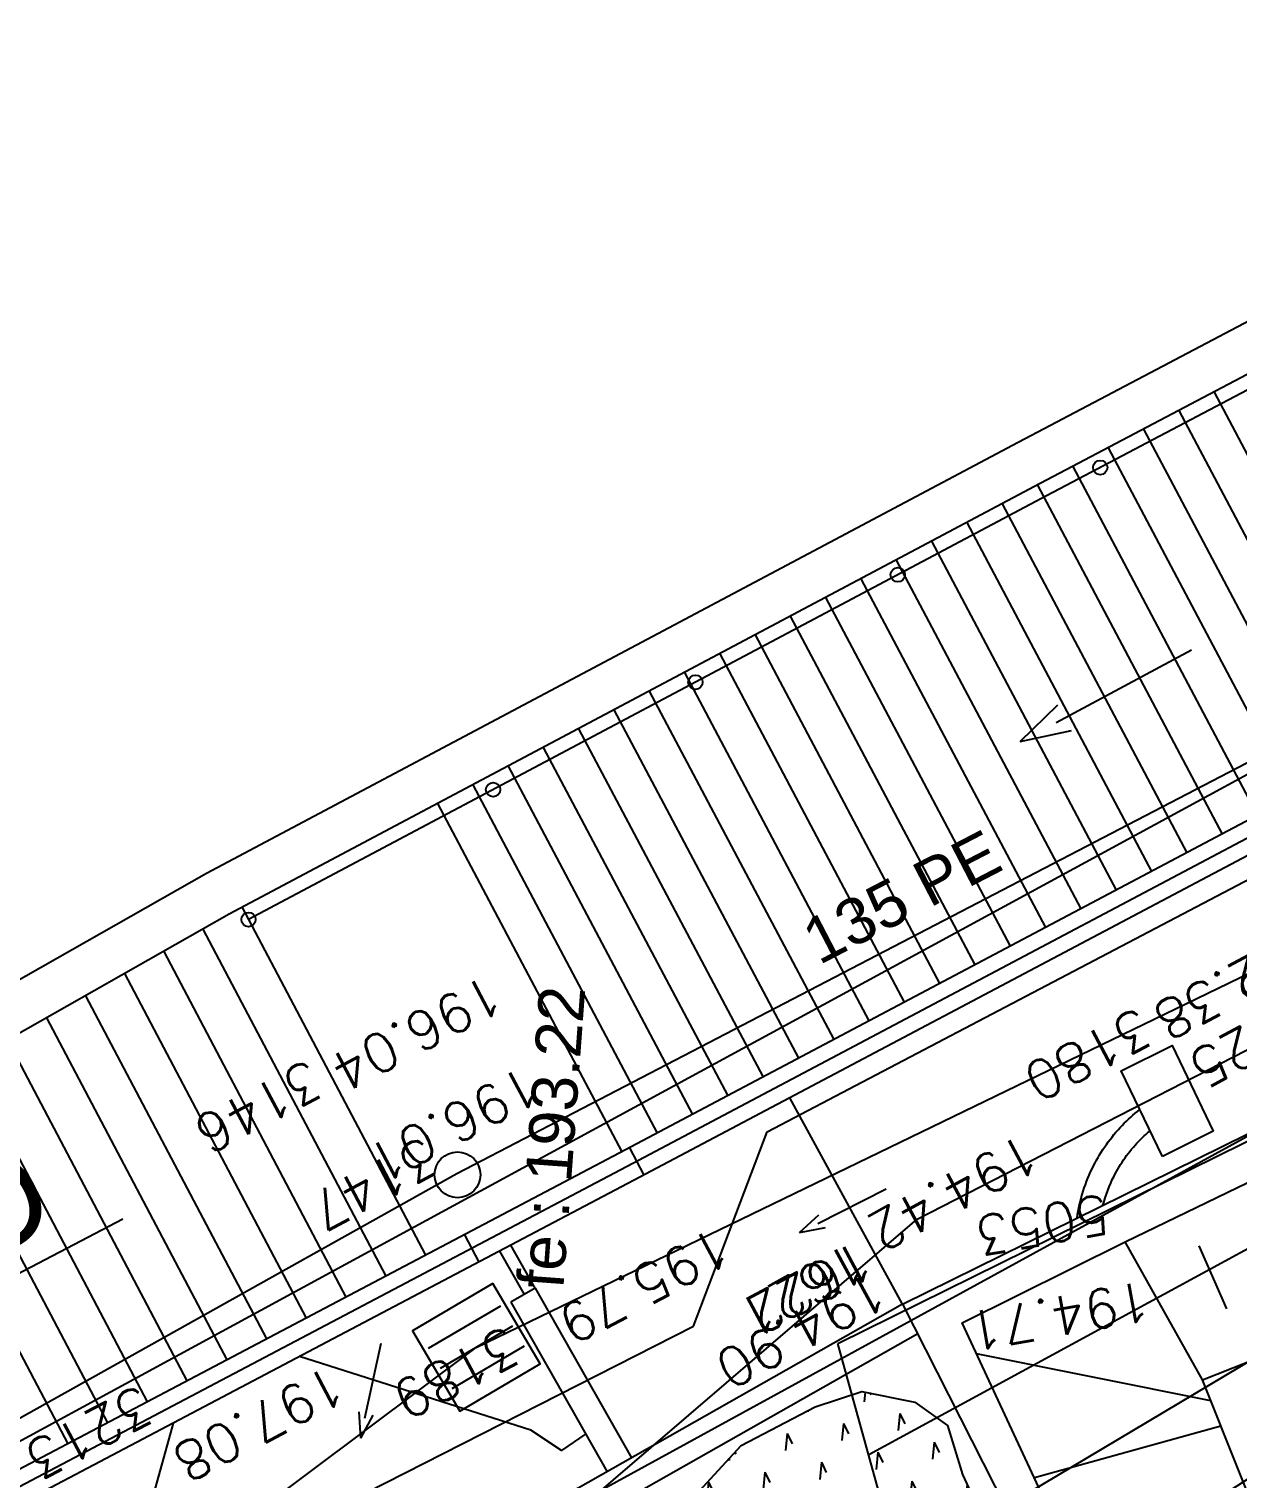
# Model space of a CAD drawing. Extents: x 0 to 613264, y -387505 to 675.
# Drawn here: x 472791 to 483346, y -250316 to -237655 of the extents above; entities that cross this region are included whole.
import ezdxf
from ezdxf.enums import TextEntityAlignment as Align
from ezdxf.lldxf.tags import DXFTag

# ---------------------------------------------------------------- set-up
doc = ezdxf.new("R2010")
doc.units = 0
for name, color, linetype in [('AEP_SSL', 252, 'Continuous'), ('EDF_SSL', 252, 'Texte-Electricite'), ('Fond topo - ASS', 252, 'Continuous'), ('Fond topo - BAT_ANN', 252, 'Continuous'), ('Fond topo - CLO_LEG', 252, 'Continuous'), ('Fond topo - CLO_MUR', 252, 'Continuous'), ('Fond topo - EAU', 252, 'Continuous'), ('Fond topo - ESPACE_BOISE', 252, 'Continuous'), ('Fond topo - VEG', 252, 'Continuous'), ('Fond topo - VOI_NOM', 252, 'Continuous'), ('Fond topo - Z_500', 252, 'Continuous'), ('GAZ_SSL', 252, 'Texte-GAZ'), ('prlm-VRD', 2, 'Continuous'), ('SA - EBC', 252, 'Continuous'), ('TELECOM_SSL', 252, 'Texte-Telecom'), ('UNITAIRE SSL', 252, 'UNITAIRE')]:
    doc.layers.add(name, color=color, linetype=linetype)
for name, color, linetype, plot in [('Fond topo - N', 252, 'Continuous', False), ('Fond topo - NCACHE', 252, 'Continuous', False), ('Fond topo - ZCACHE', 252, 'Continuous', False)]:
    doc.layers.add(name, color=color, linetype=linetype, plot=plot)
doc.layers.add('Fond topo - P', color=252, linetype='Continuous', lineweight=50)
doc.styles.add('2000_ARIAL', font='arial.ttf', dxfattribs={"height": 0.400000006})
doc.styles.add('Lignes', font='arial.ttf', dxfattribs={"height": 0.35})
doc.styles.add('LignesA', font='arial.ttf', dxfattribs={"height": 0.349999994})
doc.styles.add('SIMPLEX', font='simplex_.ttf', dxfattribs={"height": 1.25})
doc.styles.add('TP-C_Autocad_Standard', font='simplex_.ttf', dxfattribs={"height": 1})
doc.styles.add('Tronçons', font='arial.ttf', dxfattribs={"height": 0.25})
tags = doc.linetypes.add('L1', pattern=[1.0000000298023224, 0.6000000238418579, -0.4000000059604645]).pattern_tags.tags
tags[6:7] = [DXFTag(74, 4), DXFTag(75, 0), DXFTag(340, '0'), DXFTag(46, 0.0), DXFTag(50, 0.0), DXFTag(44, 0.0), DXFTag(45, 0.0)]
tags[4:5] = [DXFTag(74, 4), DXFTag(75, 0), DXFTag(340, '0'), DXFTag(46, 0.0), DXFTag(50, 0.0), DXFTag(44, 0.0), DXFTag(45, 0.0)]
tags = doc.linetypes.add('L16', pattern=[0.37500001490116125, 0.300000011920929, -0.07500000298023224]).pattern_tags.tags
tags[6:7] = [DXFTag(74, 4), DXFTag(75, 0), DXFTag(340, '0'), DXFTag(46, 0.0), DXFTag(50, 0.0), DXFTag(44, 0.0), DXFTag(45, 0.0)]
tags[4:5] = [DXFTag(74, 4), DXFTag(75, 0), DXFTag(340, '0'), DXFTag(46, 0.0), DXFTag(50, 0.0), DXFTag(44, 0.0), DXFTag(45, 0.0)]
tags = doc.linetypes.add('L8', pattern=[0.22500000894069674, 0.1500000059604645, -0.07500000298023224]).pattern_tags.tags
tags[6:7] = [DXFTag(74, 4), DXFTag(75, 0), DXFTag(340, '0'), DXFTag(46, 0.0), DXFTag(50, 0.0), DXFTag(44, 0.0), DXFTag(45, 0.0)]
tags[4:5] = [DXFTag(74, 4), DXFTag(75, 0), DXFTag(340, '0'), DXFTag(46, 0.0), DXFTag(50, 0.0), DXFTag(44, 0.0), DXFTag(45, 0.0)]
tags = doc.linetypes.add('Texte-BT', pattern='A,5,-0.25,["BT",Lignes,S=1,R=0,X=0,Y=-0.18],-1.25', length=6.5).pattern_tags.tags
tags[15:16] = [DXFTag(74, 4), DXFTag(75, 0), DXFTag(340, '0'), DXFTag(46, 0.0), DXFTag(50, 0.0), DXFTag(44, 0.0), DXFTag(45, 0.0)]
tags[4:5] = [DXFTag(74, 4), DXFTag(75, 0), DXFTag(340, '0'), DXFTag(46, 0.0), DXFTag(50, 0.0), DXFTag(44, 0.0), DXFTag(45, 0.0)]
tags = doc.linetypes.add('Texte-Electricite', pattern='A,5,-0.25,["ELEC",Lignes,S=1,R=0,X=0,Y=-0.18],-1.25', length=6.5).pattern_tags.tags
tags[15:16] = [DXFTag(74, 4), DXFTag(75, 0), DXFTag(340, '0'), DXFTag(46, 0.0), DXFTag(50, 0.0), DXFTag(44, 0.0), DXFTag(45, 0.0)]
tags[4:5] = [DXFTag(74, 4), DXFTag(75, 0), DXFTag(340, '0'), DXFTag(46, 0.0), DXFTag(50, 0.0), DXFTag(44, 0.0), DXFTag(45, 0.0)]
tags = doc.linetypes.add('Texte-GAZ', pattern='A,5,-0.25,["GAZ",Lignes,S=1,R=0,X=0,Y=-0.18],-1.25', length=6.5).pattern_tags.tags
tags[15:16] = [DXFTag(74, 4), DXFTag(75, 0), DXFTag(340, '0'), DXFTag(46, 0.0), DXFTag(50, 0.0), DXFTag(44, 0.0), DXFTag(45, 0.0)]
tags[4:5] = [DXFTag(74, 4), DXFTag(75, 0), DXFTag(340, '0'), DXFTag(46, 0.0), DXFTag(50, 0.0), DXFTag(44, 0.0), DXFTag(45, 0.0)]
tags = doc.linetypes.add('Texte-MT', pattern='A,5,-0.25,["MT",Lignes,S=1,R=0,X=0,Y=-0.18],-1.25', length=6.5).pattern_tags.tags
tags[15:16] = [DXFTag(74, 4), DXFTag(75, 0), DXFTag(340, '0'), DXFTag(46, 0.0), DXFTag(50, 0.0), DXFTag(44, 0.0), DXFTag(45, 0.0)]
tags[4:5] = [DXFTag(74, 4), DXFTag(75, 0), DXFTag(340, '0'), DXFTag(46, 0.0), DXFTag(50, 0.0), DXFTag(44, 0.0), DXFTag(45, 0.0)]
tags = doc.linetypes.add('Texte-Telecom', pattern='A,5,-0.25,["TEL",Lignes,S=1,R=0,X=0,Y=-0.18],-1.25', length=6.5).pattern_tags.tags
tags[15:16] = [DXFTag(74, 4), DXFTag(75, 0), DXFTag(340, '0'), DXFTag(46, 0.0), DXFTag(50, 0.0), DXFTag(44, 0.0), DXFTag(45, 0.0)]
tags[4:5] = [DXFTag(74, 4), DXFTag(75, 0), DXFTag(340, '0'), DXFTag(46, 0.0), DXFTag(50, 0.0), DXFTag(44, 0.0), DXFTag(45, 0.0)]
tags = doc.linetypes.add('Texte-TelecomA', pattern='A,5,-0.25,["TEL",LignesA,S=1,R=0,X=0,Y=-0.18],-1.25', length=6.5).pattern_tags.tags
tags[15:16] = [DXFTag(74, 4), DXFTag(75, 0), DXFTag(340, '0'), DXFTag(46, 0.0), DXFTag(50, 0.0), DXFTag(44, 0.0), DXFTag(45, 0.0)]
tags[4:5] = [DXFTag(74, 4), DXFTag(75, 0), DXFTag(340, '0'), DXFTag(46, 0.0), DXFTag(50, 0.0), DXFTag(44, 0.0), DXFTag(45, 0.0)]
tags = doc.linetypes.add('UNITAIRE', pattern='A,0.25,-0.2000000029802322,0,-0.2000000029802322,0.25,-0.300000011920929,["UNI",TP-C_Autocad_Standard,S=0.1500000059604645,R=0,X=-0.1,Y=-0.05],-0.449999988079071', length=1.650000095367432).pattern_tags.tags
tags[23:24] = [DXFTag(74, 4), DXFTag(75, 0), DXFTag(340, '0'), DXFTag(46, 0.0), DXFTag(50, 0.0), DXFTag(44, 0.0), DXFTag(45, 0.0)]
tags[12:13] = [DXFTag(74, 4), DXFTag(75, 0), DXFTag(340, '0'), DXFTag(46, 0.0), DXFTag(50, 0.0), DXFTag(44, 0.0), DXFTag(45, 0.0)]
tags[10:11] = [DXFTag(74, 4), DXFTag(75, 0), DXFTag(340, '0'), DXFTag(46, 0.0), DXFTag(50, 0.0), DXFTag(44, 0.0), DXFTag(45, 0.0)]
tags[8:9] = [DXFTag(74, 4), DXFTag(75, 0), DXFTag(340, '0'), DXFTag(46, 0.0), DXFTag(50, 0.0), DXFTag(44, 0.0), DXFTag(45, 0.0)]
tags[6:7] = [DXFTag(74, 4), DXFTag(75, 0), DXFTag(340, '0'), DXFTag(46, 0.0), DXFTag(50, 0.0), DXFTag(44, 0.0), DXFTag(45, 0.0)]
tags[4:5] = [DXFTag(74, 4), DXFTag(75, 0), DXFTag(340, '0'), DXFTag(46, 0.0), DXFTag(50, 0.0), DXFTag(44, 0.0), DXFTag(45, 0.0)]

# ---------------------------------------------------------------- blocks, each defined once
blk = doc.blocks.new('ASS07')
at = {"ltscale": 2}
for p, q in [((-0.25, -0.45), (-0.25, 0.4500000000000001)), ((0, -0.45), (0, 0.4500000000000001)), ((0.25, -0.45), (0.25, 0.4500000000000001))]:
    blk.add_line(p, q, dxfattribs=at)
at = {"ltscale": 2, "flags": 128}
blk.add_lwpolyline([(0.5, -0.5), (0.5, 0.5), (-0.5, 0.5), (-0.5, -0.5)], close=True, dxfattribs=at)
blk = doc.blocks.new('ESC01')
at = {"ltscale": 2}
for p, q in [((1.338104, 0), (0, 0)), ((1.257547, 0.126415), (1.7, 0)), ((1.257547, -0.126415), (1.7, 0))]:
    blk.add_line(p, q, dxfattribs=at)
blk = doc.blocks.new('CLOLEG')
at = {"ltscale": 2}
blk.add_circle((0, 0), 0.0625, dxfattribs=at)
blk = doc.blocks.new('EAU03')
at = {"ltscale": 2}
blk.add_circle((0, 0), 0.2, dxfattribs=at)
blk = doc.blocks.new('PTOPO')
at = {"layer": 'Fond topo - NCACHE', "style": 'SIMPLEX'}
blk.add_attdef('MAT', text='', height=0.34, dxfattribs=at).set_placement((0.09999999986030161, -0.09999999962747097), align=Align.TOP_LEFT)
at = {"layer": 'Fond topo - ZCACHE', "style": 'SIMPLEX'}
blk.add_attdef('ALT', (0.09999999986030161, 0.09999999962747097), '', height=0.34, dxfattribs=at)
blk = doc.blocks.new('A$C1F970F0F')
at = {"layer": 'Fond topo - VEG'}
h = blk.add_hatch(dxfattribs=at)
h.set_pattern_fill('LANDE2', color=256, scale=10.0000001, angle=-10.72360141139323, style=0, pattern_type=2)
h.set_pattern_definition([(264.5415095306616, (9750.971630015794, 14785.74238767628), (40.34504237996252, -84.24534251883888), [15.00000015, -78.40770928407707]), (264.5415095306616, (9731.59970288858, 14751.83474161739), (40.34504237996252, -84.24534251883888), [15.00000015, -78.40770928407707]), (264.5415095306616, (9712.227775744037, 14717.927095467), (40.34504237996252, -84.24534251883888), [15.00000015, -78.40770928407707]), (295.5897315306617, (9750.971630015794, 14785.74238767628), (49.23041195806751, 8.738798001327783), [10.0000001, -83.4077093340771]), (295.5897315306617, (9731.59970288858, 14751.83474161739), (49.23041195806751, 8.738798001327783), [10.0000001, -83.4077093340771]), (295.5897315306617, (9712.227775744037, 14717.927095467), (49.23041195806751, 8.738798001327783), [10.0000001, -83.4077093340771])])
h.paths.add_polyline_path([(402.3112610946278, 9053.760915252773), (467.0090992471012, 9087.424570366396), (507.8056451401558, 9101.086619201697), (553.8528710058147, 9091.750365369368), (582.6202307905187, 9071.175482231103), (595.4504581813117, 9028.510636241828), (609.5685951733576, 8998.331373440706), (631.7508805482298, 8965.497906214076), (652.8560764352111, 8945.31390825935), (650.2520582392016, 8913.917405658818), (632.9173511627416, 8889.82828364506), (589.0886175481537, 8876.795382116374), (546.9134431486123, 8877.480258685993), (469.8051911543507, 8864.37661047986), (419.153954237222, 8843.712231938292), (363.2524606420443, 8846.046328226019), (307.7425982917389, 8819.850155145812), (248.6620034991754, 8800.607864193345), (187.2800634416283, 8784.45912606413), (131.764137503774, 8748.171514346303), (117.2591372061879, 8688.39747468704), (91.01025159923552, 8648.718062970176), (30.20320767611634, 8622.748982781495), (-28.00976444200933, 8601.90972020209), (-48.04644723036586, 8619.365020503119), (-56.33789107739494, 8652.913243093468), (-43.74262154196617, 8687.250659616431), (-37.43992015670779, 8717.55282372527), (-41.69477333234227, 8744.81355041717), (-38.71674939766763, 8767.521436884825), (-19.03399232742504, 8811.288349233151), (81.96673904075237, 8854.314429886274), (139.2306060843939, 8893.662518143177), (227.7466465265452, 8928.052230497406), (289.8968977148595, 8979.357371094735), (346.0182111578333, 8992.237727327)])
at = {"layer": 'SA - EBC'}
h = blk.add_hatch(dxfattribs=at)
h.set_pattern_fill('_USER', color=256, scale=74.99999999999999, angle=-325.7236014113932, style=0, pattern_type=0)
h.set_pattern_definition([(34.27639858860678, (-277130161.1279894, -473864756.7787022), (-42.238928459823, 61.97477650275113), [])])
edge = h.paths.add_edge_path()
edge.add_line((5801.470568619522, -3162.013069131843), (4083.559282644929, -3271.123614088357))
edge.add_line((4083.559282644929, -3271.123614088356), (4014.481307725509, -3717.332461968055))
edge.add_line((4014.48130772551, -3717.332461968055), (3135.517961824245, -3810.19300101904))
edge.add_line((3135.517961824245, -3810.19300101904), (2274.245008604417, -3693.648081323564))
edge.add_line((2274.245008604417, -3693.648081323564), (1554.636776175834, -3420.099318784944))
edge.add_arc((2508.775769578408, -2315.674454232369), 1459.498372788833, 157.1868533427094, 229.1754823893534, ccw=False)
edge.add_arc((1966.013830892235, -2087.371785851423), 870.6752834691503, 94.3015183869224, 157.1868533106914, ccw=False)
edge.add_line((1900.708697991695, -1219.149067345796), (2859.239020416566, -1223.495634912559))
edge.add_arc((3100.860739749298, 1265.329539486049), 2500.526305395239, 264.4549516394795, 302.9422754293212)
edge.add_arc((4209.331858878893, -445.3369775435177), 462.1229708170858, 302.9422754305585, 376.8336969250394)
edge.add_arc((2214.122706379954, -1049.006753214115), 2546.655714682971, 16.8336969158998, 38.14703645440247)
edge.add_arc((3041.32627014761, -399.2990096244524), 1494.806919462396, 38.14703657403813, 72.97328584086019)
edge.add_line((3479.031970107599, 1029.988031775616), (2182.437305702805, 1414.38613606858))
edge.add_line((2182.437305702805, 1414.38613606858), (1056.590900019184, 1822.819186472099))
edge.add_arc((1766.412018482452, 3779.442320525911), 2081.398594438606, 212.7495497786225, 250.0603089288685, ccw=False)
edge.add_line((15.86575126143373, 2653.472571668582), (-104.0907319930869, 3091.26353710603))
edge.add_line((-104.0907319930869, 3091.26353710603), (-169.6986146466322, 3639.54836895815))
edge.add_line((-169.6986146466322, 3639.548368958149), (-35.58090533515337, 6158.014854826562))
edge.add_arc((-194.3533792400212, 7143.826589584332), 998.5156357593988, 279.1493507374978, 373.962283499627)
edge.add_arc((2392.201579171132, 7786.918955579627), 1666.786287877102, 172.6269749467245, 193.9622835974407, ccw=False)
edge.add_arc((-45.50651600643437, 8102.354993671941), 791.2455775503726, -7.373025019439765, 16.43829965925021)
edge.add_line((713.3969204091394, 8326.263765657093), (486.7428317772967, 9142.81155059313))
edge.add_line((486.7428317772967, 9142.811550593131), (1338.845530021721, 9564.23852196786))
edge.add_line((1338.845530021721, 9564.23852196786), (1632.623584095551, 8945.24637913095))
edge.add_line((1632.623584095551, 8945.246379130947), (1394.029444699765, 8829.874494032001))
edge.add_line((1394.029444699765, 8829.874494032001), (1731.997733793977, 8131.230781666551))
edge.add_arc((1233.216649704336, 7889.945865525577), 554.0766919865823, -19.640967550384175, 25.815335324856676, ccw=False)
edge.add_line((1755.055695752756, 7703.706797235046), (1558.214479468655, 6807.520788570679))
edge.add_line((1558.214479468655, 6807.52078857068), (1570.021725572625, 6609.158708993335))
edge.add_line((1570.021725572625, 6609.158708993335), (1852.913141606868, 5734.125706863067))
edge.add_line((1852.913141606869, 5734.125706863067), (2726.748207475315, 4020.986816292172))
edge.add_line((2726.748207475315, 4020.986816292172), (3802.352916265851, 4004.947770972833))
edge.add_arc((8355.58168857983, 5950.706307988518), 4951.552134169374, 203.138762427905, 230.8301436200186)
edge.add_arc((13583.66465597079, 12367.85935474512), 13228.79229856088, 230.8301435441083, 233.1638398044412)
edge.add_line((5652.622255943647, 1780.153648245416), (4998.697813068342, 1820.441475819727))
edge.add_line((4998.697813068342, 1820.441475819727), (4863.841220233488, 767.0816613875431))
edge.add_line((4863.841220233488, 767.0816613875434), (5595.355488733695, 631.185878681516))
edge.add_line((5595.355488733695, 631.1858786815158), (5852.747939948536, -2020.707044821664))
edge.add_line((5852.747939948536, -2020.707044821665), (5881.394298709887, -2966.563612924887))
edge.add_line((5881.394298709887, -2966.563612924887), (5801.470568619523, -3162.013069131842))
at = {"layer": 'AEP_SSL', "elevation": 9.999999999999998e-08, "flags": 128}
blk.add_lwpolyline([(-10084.93277844263, 5093.930148438846), (-9750.791620834418, 5135.5756579271), (-3128.109925920724, 6321.886190847606), (-538.2744943762264, 6794.667455972196), (-236.899884080834, 9072.411970745992), (154.0690051004237, 9291.318023383576), (2068.234834202161, 10286.47979625637), (4929.096988442494, 11795.62350952535), (5831.943443331371, 12343.47571871864), (5644.547691266249, 12887.93525940639), (4850.760829103805, 13701.34358382695)], dxfattribs=at)
at = {"layer": 'EDF_SSL', "linetype": 'Texte-BT', "elevation": 9.999999999999998e-08, "flags": 128}
blk.add_lwpolyline([(-10355.65903211059, 43.80952892260893), (-10201.4030772041, 1251.685514822027), (-8720.280241838846, 5090.654580446419), (-8647.88838211094, 5140.669551381001), (-5813.541010319846, 5655.541528388557), (-5754.775129047494, 5632.363405789478), (-5714.151306698284, 5669.525972244278), (-2796.400100172239, 6190.043639552574), (-2733.176347276875, 6173.938624268192), (-2724.610103663505, 6234.621653891018), (-576.9868819294611, 8573.42365167172), (-522.7757441125186, 8575.296708000737), (1439.543237064798, 9649.961943709872), (1486.297190266059, 9780.607536286585), (3247.574149104787, 10693.56387743918), (3311.706751861017, 10686.95005152967), (3338.557006230488, 10734.01793882097), (5093.795445683761, 11622.80777854973), (5197.512327865115, 11601.77622754824)], dxfattribs=at)
at = {"layer": 'EDF_SSL', "linetype": 'Texte-MT', "elevation": 9.999999999999998e-08, "flags": 128}
blk.add_lwpolyline([(-10605.24755893916, -1087.243444949462), (-9871.024919901258, 5454.646601530631), (-9813.117681349795, 5614.486484857796), (-9256.616976485166, 5923.473242253717), (-8799.13613630993, 5646.609576042702), (-8267.576586649942, 5593.500203318741), (-5762.0770564726, 6081.872554389967), (-4183.597292868954, 6396.686264550111), (-3538.986020602817, 6692.687627343169), (-2824.138039855754, 6428.356494820026), (-615.9396546429546, 6802.884084155441), (-262.5046420332196, 8461.235250973023), (-193.4502564723132, 8712.902150223255), (139.2306060843939, 8893.662518143177), (555.9703724045021, 9251.5491897469), (1680.577767184984, 9828.549923444656)], dxfattribs=at)
at = {"layer": 'Fond topo - BAT_ANN', "ltscale": 2, "flags": 128}
for points in [[(815.2130686261639, 9973.664633081735), (976.3503116632313, 9669.30004574858)], [(784.3549195982525, 9957.404447183171), (945.5239168814679, 9652.97988075199)], [(753.4967705530119, 9941.1442611931), (914.6975221225813, 9636.659715751064)], [(722.6386214682534, 9924.884075494878), (883.8711272666415, 9620.339550863308)], [(691.7804724230127, 9908.623889504808), (853.0447325077548, 9604.019385862384)], [(660.9223233153778, 9892.363703810917), (822.2183376913332, 9587.69922068278)], [(630.1124814742889, 9876.0122725963), (791.3919428700519, 9571.379055978035)], [(599.3069571760975, 9859.652686127969), (760.5655480765067, 9555.058890794098)], [(568.5014330096176, 9843.293099729486), (729.7391532947433, 9538.738725797508)], [(537.6959087634139, 9826.933513535674), (698.9127584388038, 9522.41856090975)], [(506.8903844076874, 9810.573926888665), (668.0863636799172, 9506.098395908826)], [(476.084860275866, 9794.214340673192), (637.2599688981538, 9489.778230912236)], [(445.2793359430161, 9777.854754021851), (606.4335740131028, 9473.458065745628)], [(414.4738116968124, 9761.49516782804), (575.6071792833272, 9457.137901023554)], [(383.6682875074559, 9745.135581433888), (544.780784489782, 9440.817735839617)], [(352.8627632092644, 9728.775994965557), (513.9543896165133, 9424.497570860356)], [(322.0572389630606, 9712.416408771745), (483.1279948520792, 9408.177405955268)], [(291.2517147217166, 9696.056822103077), (452.3016000585339, 9391.857240771333)], [(260.4461904408543, 9679.697235726253), (421.4752052199237, 9375.537075975082)], [(229.6406661599922, 9663.337649349429), (390.6488104437076, 9359.216910882653)], [(198.835141987965, 9646.978063046781), (359.822415696603, 9342.896746069073)], [(168.0296177071027, 9630.61847666996), (328.9960207886754, 9326.576580906798)], [(137.2240934262406, 9614.258890293137), (298.1696260471178, 9310.25641599738)], [(-33.33350543023175, 9523.682545780714), (126.7244189795829, 9219.92528536644)], [(-67.62080360780715, 9504.620415617772), (92.02667203155625, 9201.642103094182)], [(-101.7369402713011, 9485.23345562334), (57.32892506065332, 9183.358920826255)], [(-135.8530769230131, 9465.846495816253), (22.63117811262669, 9165.075738553995)], [(-169.9692136038364, 9446.459535730315), (-12.06656885272923, 9146.79255619023)], [(-204.0853502326718, 9427.072575918897), (-46.76431591513824, 9128.509373939632)], [(-238.2014868843837, 9407.685616111808), (-81.46206286316487, 9110.226191667372)], [(-277.3265769233292, 9397.804626958045), (-116.1598098340678, 9091.943009399447)], [(-312.0591842209399, 9379.587602396843), (-150.8575567820944, 9073.659827127187)], [(-346.7917915012215, 9361.370577927146), (-185.5553037529976, 9055.37664485926)], [(804.9846325464036, 9110.986891361494), (737.578162402113, 9231.731968847243)], [(801.9629405211658, 9228.010260412002), (826.1289242259921, 9173.092091817305)], [(812.2766231025495, 9092.733668720133), (607.9161782647127, 9133.727626524258)], [(821.043125341398, 9070.789466151684), (658.3120500782817, 9025.420097658096)]]:
    blk.add_lwpolyline(points, dxfattribs=at)
at = {"layer": 'Fond topo - CLO_LEG', "ltscale": 2, "flags": 128}
blk.add_lwpolyline([(4609.443979181777, 11957.01626146176), (4313.550286367527, 11805.28795668567), (3690.848490931359, 11478.25182000402), (3317.164256270522, 11283.14708826495), (2119.856912719963, 10649.23186858012), (1656.488594373566, 10405.73756444531), (1067.899312652667, 10093.24939813078), (664.0017681120657, 9880.422337695813), (-27.73943790527574, 9513.066147539055)], dxfattribs=at)
at = {"layer": 'Fond topo - CLO_MUR', "ltscale": 2, "flags": 128}
for points in [[(5465.549613253605, 12474.19582546324), (5466.20159341714, 12470.82504405249), (5485.012802482019, 12432.08181404536), (5147.245088363499, 12256.60818126065), (4706.331216941859, 12020.77417470959), (4308.01640459436, 11815.93590567596), (3685.281740870245, 11488.88250697762), (3311.579770983847, 11293.7685153111), (2114.258378153738, 10659.84585739836), (1650.884008099408, 10416.34837312654), (1062.288726471121, 10103.85702141489), (658.3905618021624, 9891.029634244256), (-44.67906745291248, 9517.657369937187), (-233.0470592291902, 9410.614689816382), (-267.4422742572942, 9402.988878921342), (-656.6401166823937, 9198.857165579479), (-849.7747484592646, 9090.052396377278), (-1204.120025584123, 8870.368878144942), (-1365.540933047162, 8744.316578333805), (-1532.84212559242, 8598.704129215486), (-1971.468451961153, 8153.961829416945)], [(-281.6492086445198, 9441.834648156311), (-281.6492085301377, 9441.834648134649), (-247.9421907940427, 9449.307878024008), (-64.42639369319909, 9553.593232271387), (639.2189400198265, 9927.27123031366), (1043.119223444727, 10140.09973397636), (1631.735005117872, 10452.60196933622), (2095.130052114215, 10696.1103191113), (3292.499446349973, 11330.05839145263), (3666.262011568545, 11525.20402047415), (4289.108974895842, 11852.3163978885), (4687.580625236486, 12057.23532257713), (5128.124931732131, 12292.87773260613), (5430.701914742416, 12450.0694363887), (5424.425741832001, 12462.99572983214)], [(543.336743348578, 9177.287630536717), (1747.332292093591, 9771.380814391207)], [(732.8838507178107, 8865.155235093578), (595.3259708752812, 9160.785681295785), (737.578162402113, 9231.731968847243), (1217.726218410347, 9463.79058476511), (1556.072659400261, 9638.250657519135), (1648.440418524726, 9683.07208896966), (1759.410090392238, 9736.920094260773)], [(543.336743348578, 9177.287630536717), (444.7727233649832, 9357.320850840393)], [(304.928840961825, 9313.826019963679), (317.515427365696, 9289.939248771212)], [(160.7737445023458, 9237.866796805443), (173.3603310205992, 9213.980025591314)], [(213.0744191827048, 9185.666432202885), (191.562239944461, 9223.571104179964)], [(222.6411032716292, 9191.095847893981), (201.2986407654737, 9228.701477251185)], [(222.6411032716292, 9191.095847893981), (201.3012921937479, 9178.98478575671)], [(222.6411032716292, 9191.095847893981), (306.6978270068528, 9042.987069406587)], [(543.336743348578, 9177.287630536717), (-74.74102844026606, 8826.507662397025), (-112.8269110303829, 8552.630477948744)], [(201.3012921937479, 9178.98478575671), (285.358016055136, 9030.876007434998)], [(543.336743348578, 9177.287630536717), (683.9696385643178, 8899.524383898452)], [(556.4510822363818, 9151.385572996543), (-47.98752176504945, 8808.346292235497), (-81.95120453282993, 8564.112020094672)], [(266.6256890428272, 9063.88255289158), (245.6391952756587, 9049.325822946377), (218.7605084100587, 9067.146492778978), (16.6706782975134, 9131.416005261752)], [(760.2481739915858, 7513.759078786084), (911.6172146149553, 7717.613269527478), (968.5417524853899, 7791.605425125225), (1132.544240507754, 8006.320289522051), (1200.212336887852, 8140.674424090401), (1003.555058804727, 8613.927797948883), (804.9846325464036, 9110.986891361494), (843.9875010506925, 9126.568170044851), (1042.450676435169, 8629.777545778661), (1246.39239084399, 8138.994263528957), (1168.295787706707, 7983.934462845054), (1001.87482606627, 7766.053291485148), (945.1241530469063, 7692.287130478191), (785.1692813735144, 7476.870088785063)], [(-93.45328552715591, 9073.242191819234), (-229.5991777643937, 8582.639166196475), (-266.6457452396749, 8513.441010924353)]]:
    blk.add_lwpolyline(points, dxfattribs=at)
for points in [[(5037.901368189549, 11434.99966236873), (4901.482932229619, 11702.08155606513, 0.4408759077093375), (4852.073352692626, 11715.65429483119), (4531.074621625821, 11546.47251400931), (3842.227432746877, 11181.95041819285), (2874.836182173553, 10670.71991317125), (2410.572044058754, 10426.65528477042), (1817.217704785017, 10113.23554419794), (827.0181642921361, 9590.240352949855), (301.3726525477136, 9311.952168075477), (-352.514414567152, 8967.401368955278), (-495.2551212900817, 8885.75198039298), (-691.5337179913729, 8788.112899655554), (-943.3679943129957, 8627.169263686741), (-1139.935060322241, 8462.868634681954), (-1302.024025612243, 8329.133974476836), (-1398.986804936686, 8233.001725301163), (-1545.470906406368, 8100.855449415369), (-1680.34240924014, 7950.306013078191), (-1696.657958781737, 7932.869054613364), (-1810.126125579658, 7806.729356369272)], [(5013.825255209256, 11422.77896469174), (4877.437909864564, 11689.79998837054, 0.4670975133110565), (4865.919644789434, 11692.43144885021), (4543.683351222046, 11522.59741292852), (3854.856025139035, 11158.0858281669), (2887.425667904645, 10646.83465197935), (2423.159229822375, 10402.76881448345), (1829.828384811742, 10089.36148399731), (839.627998774562, 9566.36584633135), (313.9825353927495, 9288.077672203526), (-339.9278280315693, 8943.514597832656), (-344.5537284656002, 8940.867922541265)], [(695.65962259936, 9252.449025020474, -0.08238823425691766), (710.0203704524191, 9298.072001129649, -0.07436966118737147), (735.061065196225, 9333.30945405274, -0.03532198338909961), (750.3724203674624, 9347.119572548418)], [(718.2452819989363, 9263.59357303126, -0.05405050275838542), (727.8575584456826, 9289.025746421645, -0.07436965997250036), (749.4708492877561, 9319.440130909921, -0.02670024923431113), (759.3092457780469, 9328.626144336506)]]:
    blk.add_lwpolyline(points, format="xyb", dxfattribs=at)
at = {"layer": 'Fond topo - CLO_MUR', "linetype": 'L16', "ltscale": 2, "flags": 128}
blk.add_lwpolyline([(5025.863311662313, 11428.88931358465), (4889.460420998565, 11695.94077227442, 0.4473470729667258), (4858.886594798165, 11703.98494727169), (4537.378986432597, 11534.53496351466), (3848.541729017476, 11170.01812326055), (2881.130925070296, 10658.77728242721), (2416.865636968988, 10414.71204952677), (1823.523044898893, 10101.29851431556), (833.3230814872522, 9578.303099459758), (307.6775940159844, 9300.014920130836), (-346.2211213998748, 8955.457983176035), (-348.5341102885664, 8954.134774798182)], format="xyb", dxfattribs=at)
at = {"layer": 'Fond topo - CLO_MUR', "ltscale": 2, "flags": 128}
blk.add_lwpolyline([(770.134879266992, 9306.224109678922), (734.0580973252657, 9380.879632171891), (778.4910878746981, 9402.96644416379), (814.5678698850537, 9328.310921657823)], close=True, dxfattribs=at)
at = {"layer": 'Fond topo - ESPACE_BOISE', "linetype": 'L1', "ltscale": 2, "flags": 128}
blk.add_lwpolyline([(5801.470568619522, -3162.013069131843), (4083.559282644929, -3271.123614088356), (4014.48130772551, -3717.332461968055), (3135.517961824245, -3810.19300101904), (2274.245008604417, -3693.648081323564), (1554.636776175834, -3420.099318784944, -0.3248648439675891), (1163.447808694293, -1749.787382690587, -0.2814891279475962), (1900.708697991695, -1219.149067345796), (2859.239020416566, -1223.495634912559, 0.1695292870025676), (4460.631470672048, -833.159289007697, 0.3340686001642133), (4651.652558133293, -311.5085830883972, 0.09326601102169153), (4216.884593398947, 524.0158635944096, 0.153138720952933), (3479.031970107599, 1029.988031775616), (2182.437305702805, 1414.38613606858), (1056.590900019184, 1822.819186472099, -0.1642525569996709), (15.86575126143373, 2653.472571668582), (-104.0907319930869, 3091.26353710603), (-169.6986146466322, 3639.548368958149), (-35.58090533515337, 6158.014854826562, 0.4390366150430304), (774.660880078399, 7384.751557306568, -0.09336270405047195), (739.1967976091219, 8000.81547627212, 0.104271961321091), (713.3969204091394, 8326.263765657093), (486.7428317772967, 9142.811550593131), (1338.845530021721, 9564.23852196786), (1632.623584095551, 8945.246379130947), (1394.029444699765, 8829.874494032001), (1731.997733793977, 8131.23078166655, -0.2009829630843761), (1755.055695752756, 7703.706797235046), (1558.214479468655, 6807.52078857068), (1570.021725572625, 6609.158708993335), (1852.913141606869, 5734.125706863067), (2726.748207475315, 4020.986816292172), (3802.352916265851, 4004.947770972833, 0.121417881002313), (5228.074839294609, 2111.882341611708, 0.01018302282179253), (5652.622255943647, 1780.153648245416), (4998.697813068342, 1820.441475819727), (4863.841220233488, 767.0816613875434), (5595.355488733695, 631.1858786815158), (5852.747939948536, -2020.707044821665), (5881.394298709887, -2966.563612924887)], format="xyb", close=True, dxfattribs=at)
at = {"layer": 'Fond topo - VEG', "linetype": 'L8', "ltscale": 2, "flags": 128}
blk.add_lwpolyline([(402.3112610946278, 9053.760915252773), (467.0090992471012, 9087.424570366396), (507.8056451401558, 9101.086619201697), (553.8528710058147, 9091.750365369368), (582.6202307905187, 9071.175482231103), (595.4504581813117, 9028.510636241828), (609.5685951733576, 8998.331373440706), (631.7508805482298, 8965.497906214076), (652.8560764352111, 8945.31390825935), (650.2520582392016, 8913.917405658818), (632.9173511627416, 8889.82828364506), (589.0886175481537, 8876.795382116374), (546.9134431486123, 8877.480258685993), (469.8051911543507, 8864.37661047986), (419.153954237222, 8843.712231938292), (363.2524606420443, 8846.046328226019), (307.7425982917389, 8819.850155145812), (248.6620034991754, 8800.607864193345), (187.2800634416283, 8784.45912606413), (131.764137503774, 8748.171514346303), (117.2591372061879, 8688.39747468704), (91.01025159923552, 8648.718062970176), (30.20320767611634, 8622.748982781495), (-28.00976444200933, 8601.90972020209), (-48.04644723036586, 8619.365020503119), (-56.33789107739494, 8652.913243093468), (-43.74262154196617, 8687.250659616431), (-37.43992015670779, 8717.55282372527), (-41.69477333234227, 8744.81355041717), (-38.71674939766763, 8767.521436884825), (-19.03399232742504, 8811.288349233151), (81.96673904075237, 8854.314429886274), (139.2306060843939, 8893.662518143177), (227.7466465265452, 8928.052230497406), (289.8968977148595, 8979.357371094735), (346.0182111578333, 8992.237727327)], close=True, dxfattribs=at)
at = {"layer": 'GAZ_SSL', "linetype": 'Texte-GAZ', "elevation": 9.999999999999998e-08, "flags": 128}
blk.add_lwpolyline([(-10544.31541955609, 4849.463266287231), (-2844.361894995576, 6215.21841119217), (-619.059840477988, 6565.404650589751), (-558.7307695276991, 6580.824982418972), (-429.4804532838041, 7139.21704900553), (-208.0795472043819, 8868.909145672174), (360.6838398219811, 9157.908141542406), (425.0188701159018, 9327.634198507636), (4535.248673246207, 11485.07622468802), (4713.322312771974, 11477.46920417039), (5559.734467376861, 11914.17321717021), (6091.203610633145, 12178.61605624058), (6292.964946063797, 12126.43026770143), (6627.254129528154, 11179.86214373141), (7472.768662736402, 9124.4680223983), (7947.08689338462, 9062.48922912452), (8070.821797205262, 8793.497098507169), (8796.806101210752, 9110.108422938276), (9553.586430744355, 9252.290517349746)], dxfattribs=at)
at = {"layer": 'TELECOM_SSL', "linetype": 'Texte-TelecomA', "elevation": 9.999999999999998e-08, "flags": 128}
blk.add_lwpolyline([(-602.8459704198781, 8853.919766512181), (4716.766687317957, 11744.41824542672)], dxfattribs=at)
at = {"layer": 'UNITAIRE SSL', "ltscale": 2, "elevation": 9.999999999999998e-08, "flags": 128}
blk.add_lwpolyline([(-11203.91773647134, 7315.685859797379), (-9597.069181515135, 5578.000029566199), (-4253.21502402568, 6800.480356718023), (-825.2436658591316, 8394.239986691146), (171.1164741383718, 9139.45160219944), (980.7416491537941, 9531.509848289672), (2024.282900487725, 10089.44453603433), (2846.979589107878, 10509.95143402664), (3831.564375096907, 11032.01955007647), (4688.744355396339, 11539.16604167907), (5726.983094904664, 12644.47229064644), (4820.214794965383, 13573.50486951124)], dxfattribs=at)
at = {"layer": 'Fond topo - ASS', "ltscale": 2, "xscale": 81.35083914618858, "yscale": 81.35083914618858, "zscale": 99.99999999999997, "rotation": 120.4084385517457}
blk.add_blockref('ASS07', (171.1164741383718, 9139.45160219944), dxfattribs=at)
at = {"layer": 'Fond topo - BAT_ANN', "ltscale": 2}
for p, xscale, yscale, zscale, rotation in [((795.3857941497287, 9748.509492500634), 99.99999999999999, 99.99999999999999, 99.99999999999999, 208.2290309752064), ((528.844211030395, 9277.846546261593), 49.99999999999998, 49.99999999999998, 99.99999999999997, 206.9117114062321), ((-137.326483698153, 9251.827533473144), 99.99999999999999, 99.99999999999999, 99.99999999999999, 207.6166753478427), ((88.11832080094086, 9143.16325286668), 49.99999999999998, 49.99999999999998, 99.99999999999997, 257.7348035402317)]:
    blk.add_blockref('ESC01', p, dxfattribs=dict(at, xscale=xscale, yscale=yscale, zscale=zscale, rotation=rotation))
at = {"layer": 'Fond topo - CLO_LEG', "ltscale": 2}
for p, xscale, yscale, zscale, rotation in [((715.8358481766409, 9907.735439968419), 100, 100, 100, 207.7862388843329), ((539.1104713541474, 9814.09754677752), 99.99999999999999, 99.99999999999999, 99.99999999999999, 207.9709904467177), ((362.4734355267394, 9720.292655476715), 99.99999999999999, 99.99999999999999, 99.99999999999999, 207.9709904467177), ((185.8363997686488, 9626.487764541933), 99.99999999999999, 99.99999999999999, 99.99999999999999, 207.9709904467177), ((-27.73943781376988, 9513.066147521726), 99.99999999999999, 99.99999999999999, 99.99999999999999, 207.9709904467177)]:
    blk.add_blockref('CLOLEG', p, dxfattribs=dict(at, xscale=xscale, yscale=yscale, zscale=zscale, rotation=rotation))
at = {"layer": 'Fond topo - EAU', "ltscale": 2, "xscale": 100, "yscale": 100, "zscale": 100, "rotation": 291.9650617956664}
blk.add_blockref('EAU03', (154.7108805266166, 9290.17501228504), dxfattribs=at)
at = {"layer": 'Fond topo - P', "ltscale": 2}
ref = blk.add_blockref('PTOPO', (964.8943590521683, 9478.980119176307), dxfattribs=dict(at, xscale=99.99999999999999, yscale=99.99999999999999, zscale=99.99999999999999, rotation=207.901206608672))
ref.add_attrib('MAT', '3176', dxfattribs={"layer": 'Fond topo - N', "color": 0, "ltscale": 2, "height": 33.99999999999999, "rotation": 207.9012065810393, "style": 'SIMPLEX'}).set_placement((951.3773170318824, 9483.138192579541), align=Align.TOP_LEFT)
ref.add_attrib('ALT', '192.38', (900.819676688982, 9511.21949111618), dxfattribs={"layer": 'Fond topo - Z_500', "color": 0, "ltscale": 2, "height": 33.99999999999999, "rotation": 207.9012065810393, "style": 'SIMPLEX'})
ref = blk.add_blockref('PTOPO', (54.2351419453264, 9357.495132428987), dxfattribs=dict(at, xscale=100, yscale=100, zscale=100, rotation=207.9012065905921))
ref.add_attrib('MAT', '3146', dxfattribs={"layer": 'Fond topo - N', "color": 0, "ltscale": 2, "height": 33.99999999999999, "rotation": 207.9012065596845, "style": 'SIMPLEX'}).set_placement((40.71809994791715, 9361.653205827888), align=Align.TOP_LEFT)
ref.add_attrib('ALT', '196.04', (182.4187606082637, 9466.476273464148), dxfattribs={"layer": 'Fond topo - Z_500', "color": 0, "ltscale": 2, "height": 33.99999999999999, "rotation": 207.9012065596845, "style": 'SIMPLEX'})
ref = blk.add_blockref('PTOPO', (778.4910878746981, 9402.96644416379), dxfattribs=dict(at, xscale=99.99999999999999, yscale=99.99999999999999, zscale=99.99999999999999, rotation=207.901206608672))
ref.add_attrib('MAT', '3180', dxfattribs={"layer": 'Fond topo - N', "color": 0, "ltscale": 2, "height": 33.99999999999999, "rotation": 207.9012065810393, "style": 'SIMPLEX'}).set_placement((764.9740458197537, 9407.124517384014), align=Align.TOP_LEFT)
ref.add_attrib('ALT', '193.25', (931.9882258083327, 9469.322479333647), dxfattribs={"layer": 'Fond topo - Z_500', "color": 0, "ltscale": 2, "height": 33.99999999999999, "rotation": 207.9012065810393, "style": 'SIMPLEX'})
ref = blk.add_blockref('PTOPO', (154.7108805266166, 9290.17501228504), dxfattribs=dict(at, xscale=100, yscale=100, zscale=100, rotation=207.9012065905921))
ref.add_attrib('MAT', '3147', dxfattribs={"layer": 'Fond topo - N', "color": 0, "ltscale": 2, "height": 33.99999999999999, "rotation": 207.9012065596845, "style": 'SIMPLEX'}).set_placement((141.1938385638657, 9294.333085866954), align=Align.TOP_LEFT)
ref.add_attrib('ALT', '196.01', (214.6840928358179, 9386.816800780638), dxfattribs={"layer": 'Fond topo - Z_500', "color": 0, "ltscale": 2, "height": 33.99999999999999, "rotation": 207.9012065596845, "style": 'SIMPLEX'})
ref = blk.add_blockref('PTOPO', (531.6377551219409, 9215.151897155682), dxfattribs=dict(at, xscale=100, yscale=100, zscale=100, rotation=272.9805829971064))
ref.add_attrib('MAT', '1622', dxfattribs={"layer": 'Fond topo - N', "color": 0, "ltscale": 2, "height": 33.99999999999999, "rotation": 208.248495912857, "style": 'SIMPLEX'}).set_placement((522.1712581686409, 9204.645449744074), align=Align.TOP_LEFT)
ref.add_attrib('ALT', '194.42', (650.4960812954098, 9327.651936260936), dxfattribs={"layer": 'Fond topo - Z_500', "color": 0, "ltscale": 2, "height": 33.99999999999999, "rotation": 208.248495912857, "style": 'SIMPLEX'})
ref = blk.add_blockref('PTOPO', (737.578162402113, 9231.731968847243), dxfattribs=dict(at, xscale=99.99999999999994, yscale=99.99999999999994, zscale=99.99999999999994, rotation=190.0656205306617))
ref.add_attrib('MAT', '5053', dxfattribs={"layer": 'Fond topo - N', "color": 0, "ltscale": 2, "height": 33.99999999999999, "rotation": 190.0656204987762, "style": 'SIMPLEX'}).set_placement((725.9843205702133, 9239.830291597604), align=Align.TOP_LEFT)
ref.add_attrib('ALT', '194.71', (756.6867981438596, 9197.79247637736), dxfattribs={"layer": 'Fond topo - Z_500', "color": 0, "ltscale": 2, "height": 33.99999999999999, "rotation": 190.0656204987762, "style": 'SIMPLEX'})
ref = blk.add_blockref('PTOPO', (226.7848501664291, 9124.959831305407), dxfattribs=dict(at, xscale=100, yscale=100, zscale=100, rotation=207.9012065905921))
ref.add_attrib('MAT', '3189', dxfattribs={"layer": 'Fond topo - N', "color": 0, "ltscale": 2, "height": 33.99999999999999, "rotation": 207.9012065596845, "style": 'SIMPLEX'}).set_placement((213.2678081690196, 9129.11790470431), align=Align.TOP_LEFT)
ref.add_attrib('ALT', '195.79', (380.7794362046659, 9245.780156848563), dxfattribs={"layer": 'Fond topo - Z_500', "color": 0, "ltscale": 2, "height": 33.99999999999999, "rotation": 207.9012065596845, "style": 'SIMPLEX'})
ref = blk.add_blockref('PTOPO', (524.5295859464147, 9212.673672358855), dxfattribs=dict(at, xscale=99.99999999999999, yscale=99.99999999999999, zscale=99.99999999999999, rotation=273.0068878024074))
ref.add_attrib('MAT', '1621', dxfattribs={"layer": 'Fond topo - N', "color": 0, "ltscale": 2, "height": 33.99999999999999, "rotation": 208.2748006856639, "style": 'SIMPLEX'}).set_placement((515.0679137171828, 9202.162880125878), align=Align.TOP_LEFT)
ref.add_attrib('ALT', '194.90', (517.8924336928706, 9207.568832572775), dxfattribs={"layer": 'Fond topo - Z_500', "color": 0, "ltscale": 2, "height": 33.99999999999999, "rotation": 208.2748006856639, "style": 'SIMPLEX'})
ref = blk.add_blockref('PTOPO', (-93.45328552715591, 9073.242191819234), dxfattribs=dict(at, xscale=100, yscale=100, zscale=100, rotation=207.9012065905921))
ref.add_attrib('MAT', '3213', dxfattribs={"layer": 'Fond topo - N', "color": 0, "ltscale": 2, "height": 33.99999999999999, "rotation": 207.9012065596845, "style": 'SIMPLEX'}).set_placement((-106.9703275821003, 9077.400265039458), align=Align.TOP_LEFT)
ref.add_attrib('ALT', '197.08', (44.83495545011692, 9125.34150020045), dxfattribs={"layer": 'Fond topo - Z_500', "color": 0, "ltscale": 2, "height": 33.99999999999999, "rotation": 207.9012065596845, "style": 'SIMPLEX'})
at = {"layer": 'AEP_SSL', "style": 'Tronçons'}
blk.add_text('135 PE', height=39.99999999999999, rotation=27.4301943794374, dxfattribs=at).set_placement((470.2711041413263, 9472.899348303503))
at = {"layer": 'Fond topo - VOI_NOM', "style": '2000_ARIAL'}
blk.add_text('Chemin  du  Grapillon', height=79.99999999999999, rotation=206.9576663054685, dxfattribs=at).set_placement((-227.7012478560271, 9319.725379095222))
at = {"layer": 'UNITAIRE SSL', "style": 'Tronçons'}
blk.add_text('fe : 193.22', height=39.99999999999999, rotation=85.82684068059174, dxfattribs=at).set_placement((247.053325793371, 9189.813728799736))

msp = doc.modelspace()

# ---------------------------------------------------------------- block references
at = {"layer": 'prlm-VRD', "xscale": 9.999999999999998, "yscale": 9.999999999999998, "zscale": 9.999999999999998}
msp.add_blockref('A$C1F970F0F', (474984.9359816406, -340561.1028248291, -9.999999999999997e-07), dxfattribs=at)

doc.saveas('drawing.dxf')
